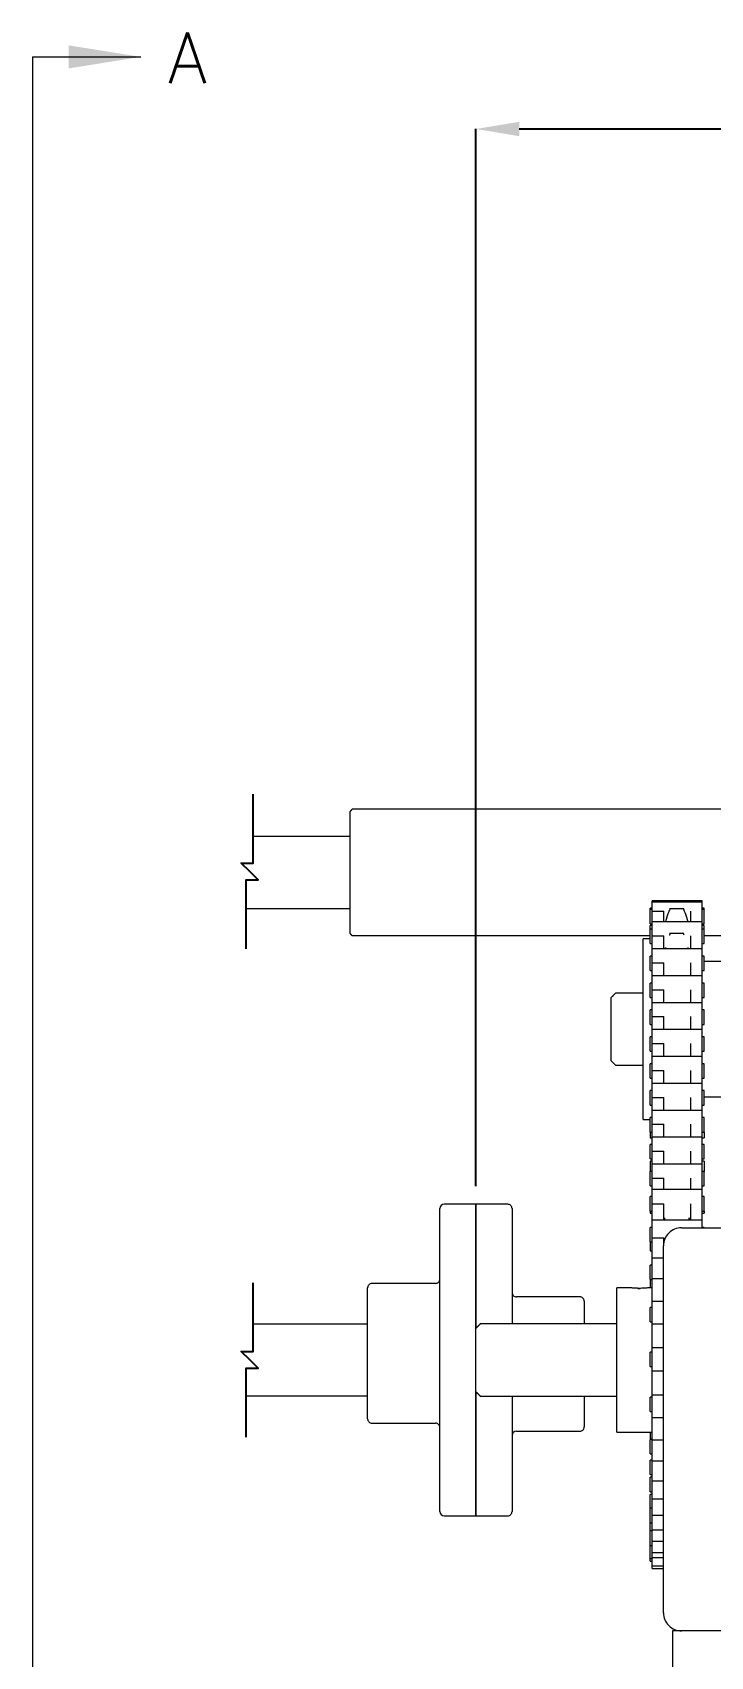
# Model space of a CAD drawing. Header units: inches. Extents: x 28.28 to 36.84, y 9.54 to 18.41.
# Drawn here: x 29.42 to 31.76, y 12.79 to 18.41 of the extents above; entities that cross this region are included whole.
import ezdxf

# ---------------------------------------------------------------- set-up
doc = ezdxf.new("R2010")
doc.units = ezdxf.units.IN
doc.header["$MEASUREMENT"] = 0
doc.header["$PDSIZE"] = -1
doc.layers.add('DIM', color=1, linetype='Continuous')
doc.styles.add('ROMANS', font='romans.shx')
doc.styles.add('SLDTEXTSTYLE0', font='ARIAL.TTF', dxfattribs={"width": 0.7})
doc.dimstyles.new('SLDDIMSTYLE3', dxfattribs={"dimtxt": 0.125, "dimasz": 0.15, "dimexe": 0, "dimexo": 0.0625, "dimgap": 0.03125, "dimtad": 0, "dimtih": 1, "dimtoh": 1, "dimdec": 3, "dimlfac": 4, "dimrnd": 1e-09, "dimzin": 12, "dimdsep": 46, "dimtxsty": 'SLDTEXTSTYLE0', "dimsah": 1, "dimcen": 0.09, "dimadec": 0, "dimazin": 0, "dimtfac": 1, "dimtdec": 3, "dimtofl": 0, "dimtmove": 0, "dimatfit": 3, "dimfxl": 0, "dimtolj": 1, "dimtzin": 12, "dimarcsym": 0})

# ---------------------------------------------------------------- blocks, each defined once
blk = doc.blocks.new('*D9')
at = {"layer": 'DEFPOINTS', "color": 0}
for p in [(34.9523, 18.0737), (30.9523, 14.352), (34.9523, 14.352)]:
    blk.add_point(p, dxfattribs=at)
at = {"layer": 'DIM', "color": 0, "lineweight": -2}
for p, q in [((30.9523, 14.4145), (30.9523, 18.0737)), ((31.1023, 18.0737), (32.2514, 18.0737)), ((34.8023, 18.0737), (33.6532, 18.0737)), ((34.9523, 14.4145), (34.9523, 18.0737))]:
    blk.add_line(p, q, dxfattribs=at)
at = {"layer": 'DIM', "color": 0}
for points in [[(31.1023, 18.0987), (31.1023, 18.0487), (30.9523, 18.0737)], [(34.8023, 18.0987), (34.8023, 18.0487), (34.9523, 18.0737)]]:
    blk.add_solid(points, dxfattribs=at)
at = {"layer": 'DIM', "color": 0, "insert": (32.9523, 18.2403), "char_height": 0.125, "attachment_point": 2, "style": 'ROMANS'}
blk.add_mtext('\\A1;16\\PSHAFT LENGTH', dxfattribs=at)

msp = doc.modelspace()

# ---------------------------------------------------------------- linework, layer by layer
at = {"color": 7, "lineweight": 0}
msp.add_line((29.416931, 18.323297), (29.416931, 9.625835), dxfattribs=at)
at = {"color": 7, "linetype": 'Continuous', "lineweight": 0}
msp.add_line((29.416931, 18.323297), (29.791931, 18.323297), dxfattribs=at)
at = {"color": 7, "linetype": 'Continuous', "lineweight": 15}
for p, q in [((30.516461, 15.500481), (30.516461, 15.71173)), ((30.516461, 15.289232), (30.516461, 15.500481)), ((31.562398, 15.397316), (31.562398, 15.401817)), ((31.736148, 15.397316), (31.736148, 15.401817)), ((31.555522, 15.372317), (31.555522, 15.376816)), ((31.555522, 15.322315), (31.555522, 15.372317)), ((31.562398, 15.366594), (31.562398, 15.397316)), ((31.562398, 15.366594), (31.602398, 15.366594)), ((31.562398, 15.329134), (31.562398, 15.366594)), ((31.602398, 15.329134), (31.602398, 15.366594)), ((31.624398, 15.374603), (31.624398, 15.37744)), ((31.671085, 15.374603), (31.624398, 15.374603)), ((31.671085, 15.374603), (31.671085, 15.37744)), ((31.696147, 15.329134), (31.696147, 15.366594)), ((31.736148, 15.366594), (31.736148, 15.397316)), ((31.736148, 15.329134), (31.736148, 15.366594)), ((31.743023, 15.372317), (31.743023, 15.376816)), ((31.743023, 15.322315), (31.743023, 15.372317)), ((31.555522, 15.304133), (31.555522, 15.316897)), ((31.555522, 15.254133), (31.555522, 15.304133)), ((31.562398, 15.280956), (31.562398, 15.329134)), ((31.624398, 15.289166), (31.624398, 15.290987)), ((31.671085, 15.289166), (31.624398, 15.289166)), ((31.671085, 15.289166), (31.671085, 15.290987)), ((31.736148, 15.280956), (31.736148, 15.329134)), ((31.743023, 15.304133), (31.743023, 15.316897)), ((31.743023, 15.254133), (31.743023, 15.304133)), ((31.531147, 14.645481), (31.531147, 15.270482)), ((31.562398, 15.280956), (31.602398, 15.280956)), ((31.562398, 15.235987), (31.562398, 15.280956)), ((31.562398, 15.187808), (31.562398, 15.235987)), ((31.602398, 15.235987), (31.602398, 15.280956)), ((31.696147, 15.235987), (31.696147, 15.280956)), ((31.736148, 15.235987), (31.736148, 15.280956)), ((31.736148, 15.187808), (31.736148, 15.235987)), ((31.555522, 15.160986), (31.555522, 15.210986)), ((31.562398, 15.187808), (31.602398, 15.187808)), ((31.562398, 15.142839), (31.562398, 15.187808)), ((31.602398, 15.142839), (31.602398, 15.187808)), ((31.696147, 15.142839), (31.696147, 15.187808)), ((31.736148, 15.142839), (31.736148, 15.187808)), ((31.743023, 15.160986), (31.743023, 15.210986)), ((31.562398, 15.094663), (31.562398, 15.142839)), ((31.736148, 15.094663), (31.736148, 15.142839)), ((31.421085, 14.847982), (31.421085, 15.067982)), ((31.555522, 15.067841), (31.555522, 15.117841)), ((31.562398, 15.094663), (31.602398, 15.094663)), ((31.562398, 15.049692), (31.562398, 15.094663)), ((31.602398, 15.049692), (31.602398, 15.094663)), ((31.696147, 15.049692), (31.696147, 15.094663)), ((31.736148, 15.049692), (31.736148, 15.094663)), ((31.743023, 15.067841), (31.743023, 15.117841)), ((31.555522, 14.974693), (31.555522, 15.024693)), ((31.562398, 15.001515), (31.562398, 15.049692)), ((31.736148, 15.00194), (31.736148, 15.049692)), ((31.743023, 14.974693), (31.743023, 15.024693)), ((31.562398, 15.001515), (31.602398, 15.001515)), ((31.562398, 14.956547), (31.562398, 15.001515)), ((31.562398, 14.908368), (31.562398, 14.956547)), ((31.602398, 14.956547), (31.602398, 15.001515)), ((31.696147, 14.956547), (31.696147, 15.001515)), ((31.736148, 14.956547), (31.736148, 15.001515)), ((31.736148, 14.908368), (31.736148, 14.956547)), ((31.555522, 14.881546), (31.555522, 14.931546)), ((31.562398, 14.908368), (31.602398, 14.908368)), ((31.562398, 14.863399), (31.562398, 14.908368)), ((31.602398, 14.863399), (31.602398, 14.908368)), ((31.696147, 14.863399), (31.696147, 14.908368)), ((31.736148, 14.863399), (31.736148, 14.908368)), ((31.743023, 14.881546), (31.743023, 14.931546)), ((31.562398, 14.81522), (31.562398, 14.863399)), ((31.736148, 14.815241), (31.736148, 14.863399)), ((31.555522, 14.788398), (31.555522, 14.838398)), ((31.562398, 14.81522), (31.602398, 14.81522)), ((31.562398, 14.770252), (31.562398, 14.81522)), ((31.602398, 14.770252), (31.602398, 14.81522)), ((31.696147, 14.770252), (31.696147, 14.81522)), ((31.736148, 14.770252), (31.736148, 14.81522)), ((31.743023, 14.788398), (31.743023, 14.838398)), ((31.555522, 14.695253), (31.555522, 14.745253)), ((31.562398, 14.722075), (31.562398, 14.770252)), ((31.736148, 14.722075), (31.736148, 14.770252)), ((31.743023, 14.695253), (31.743023, 14.745253)), ((31.562398, 14.722075), (31.602398, 14.722075)), ((31.562398, 14.677106), (31.562398, 14.722075)), ((31.562398, 14.628928), (31.562398, 14.677106)), ((31.602398, 14.677106), (31.602398, 14.722075)), ((31.696147, 14.677106), (31.696147, 14.722075)), ((31.736148, 14.677106), (31.736148, 14.722075)), ((31.736148, 14.628928), (31.736148, 14.677106)), ((31.555522, 14.602106), (31.555522, 14.652105)), ((31.562398, 14.628928), (31.602398, 14.628928)), ((31.562398, 14.583959), (31.562398, 14.628928)), ((31.602398, 14.583959), (31.602398, 14.628928)), ((31.696147, 14.583959), (31.696147, 14.628928)), ((31.736148, 14.583959), (31.736148, 14.628928)), ((31.743023, 14.602106), (31.743023, 14.652105)), ((31.555522, 14.602106), (31.555522, 14.581863)), ((31.555522, 14.508958), (31.555522, 14.558958)), ((31.562398, 14.53578), (31.562398, 14.583959)), ((31.736148, 14.53578), (31.736148, 14.583959)), ((31.743023, 14.602106), (31.743023, 14.581863)), ((31.743023, 14.508958), (31.743023, 14.558958)), ((31.562398, 14.53578), (31.602398, 14.53578)), ((31.562398, 14.490811), (31.562398, 14.53578)), ((31.602398, 14.490811), (31.602398, 14.53578)), ((31.696147, 14.490811), (31.696147, 14.53578)), ((31.736148, 14.490811), (31.736148, 14.53578)), ((31.555522, 14.501585), (31.555522, 14.49378)), ((31.555522, 14.49378), (31.555522, 14.46581)), ((31.555522, 14.415811), (31.555522, 14.46581)), ((31.562398, 14.442633), (31.562398, 14.490811)), ((31.736148, 14.442633), (31.736148, 14.490811)), ((31.743023, 14.501585), (31.743023, 14.49378)), ((31.743023, 14.49378), (31.743023, 14.46581)), ((31.743023, 14.415811), (31.743023, 14.46581)), ((31.562398, 14.442633), (31.602398, 14.442633)), ((31.562398, 14.403596), (31.562398, 14.442633)), ((31.562398, 14.354077), (31.562398, 14.403596)), ((31.602398, 14.403596), (31.602398, 14.442633)), ((31.696147, 14.403596), (31.696147, 14.442633)), ((31.736148, 14.403596), (31.736148, 14.442633)), ((31.736148, 14.398328), (31.736148, 14.403596)), ((31.736148, 14.354077), (31.736148, 14.398328)), ((30.827334, 14.324543), (30.827334, 14.337043)), ((30.952335, 14.339183), (30.952335, 14.352043)), ((30.952335, 14.352043), (30.952335, 13.922857)), ((30.952335, 13.922857), (30.952335, 14.339183)), ((31.077336, 14.337043), (31.077336, 13.937856)), ((31.555522, 14.375962), (31.555522, 14.378598)), ((31.555522, 14.328598), (31.555522, 14.375962)), ((31.562398, 14.354077), (31.602398, 14.354077)), ((31.562398, 14.296723), (31.562398, 14.354077)), ((31.602398, 14.296723), (31.602398, 14.354077)), ((31.696147, 14.296308), (31.696147, 14.354077)), ((31.736148, 14.296308), (31.736148, 14.354077)), ((31.743023, 14.375962), (31.743023, 14.378598)), ((31.743023, 14.328598), (31.743023, 14.375962)), ((30.827334, 13.288919), (30.827334, 14.324543)), ((31.555522, 14.328598), (31.555522, 14.321307)), ((31.562398, 14.235734), (31.562398, 14.296798)), ((31.604898, 14.2998), (31.604898, 14.303597)), ((31.604898, 14.2998), (31.604898, 14.296308)), ((31.690585, 14.2998), (31.690585, 14.303597)), ((31.690585, 14.296308), (31.690585, 14.2998)), ((31.736148, 14.285171), (31.736148, 14.296798)), ((31.736148, 14.270732), (31.736148, 14.285171)), ((31.743023, 14.328598), (31.743023, 14.321307)), ((31.555522, 14.265982), (31.555522, 14.271797)), ((31.555522, 14.221797), (31.555522, 14.265982)), ((31.555522, 14.221797), (31.555522, 14.191031)), ((31.562398, 14.235734), (31.602398, 14.235734)), ((31.562398, 14.165818), (31.562398, 14.235734)), ((31.602398, 14.217477), (31.602398, 14.235734)), ((31.664209, 14.270732), (32.054835, 14.270732)), ((31.743023, 14.270732), (31.743023, 14.271797)), ((31.601711, 14.165818), (31.562398, 14.165818)), ((31.562398, 14.094598), (31.562398, 14.165818)), ((31.601711, 12.937981), (31.601711, 14.208231)), ((31.555522, 14.131581), (31.555522, 14.141608)), ((31.555522, 14.091608), (31.555522, 14.131581)), ((30.577335, 14.032231), (30.577335, 14.063127)), ((31.440584, 13.562981), (31.440584, 14.062982)), ((31.555522, 14.091608), (31.555522, 14.062982)), ((31.562398, 14.094598), (31.601711, 14.094598)), ((31.562398, 14.015889), (31.562398, 14.094598)), ((30.577335, 14.01194), (30.577335, 14.032231)), ((30.577335, 13.873814), (30.577335, 14.01194)), ((31.327335, 14.016732), (31.327335, 13.937856)), ((31.601711, 14.015889), (31.562398, 14.015889)), ((31.562398, 13.938276), (31.562398, 14.015889)), ((31.555522, 13.979997), (31.555522, 13.995046)), ((31.555522, 13.945046), (31.555522, 13.979997)), ((30.952335, 13.703106), (30.952335, 13.922857)), ((31.562398, 13.938276), (31.601711, 13.938276)), ((31.562398, 13.85502), (31.562398, 13.938276)), ((30.577335, 13.853485), (30.577335, 13.873814)), ((30.577335, 13.846455), (30.577335, 13.853485)), ((30.577335, 13.677459), (30.577335, 13.846455)), ((31.555522, 13.81941), (31.555522, 13.840013)), ((31.601711, 13.85502), (31.562398, 13.85502)), ((31.562398, 13.775197), (31.562398, 13.85502)), ((31.555522, 13.790013), (31.555522, 13.81941)), ((31.562398, 13.775197), (31.601711, 13.775197)), ((31.562398, 13.691879), (31.562398, 13.775197)), ((30.577335, 13.675455), (30.577335, 13.677459)), ((30.577335, 13.609231), (30.577335, 13.675455)), ((30.952335, 13.273919), (30.952335, 13.703106)), ((30.952335, 13.703106), (30.952335, 13.273919)), ((31.077336, 13.688106), (31.077336, 13.288919)), ((31.327335, 13.688106), (31.327335, 13.581308)), ((31.555522, 13.65847), (31.555522, 13.68487)), ((31.601711, 13.691879), (31.562398, 13.691879)), ((31.562398, 13.614152), (31.562398, 13.691879)), ((31.555522, 13.63487), (31.555522, 13.65847)), ((31.562398, 13.614152), (31.601711, 13.614152)), ((31.562398, 13.535265), (31.562398, 13.614152)), ((31.555522, 13.562981), (31.555522, 13.539643)), ((31.555522, 13.505859), (31.555522, 13.537975)), ((31.555522, 13.487975), (31.555522, 13.505859)), ((31.601711, 13.535265), (31.562398, 13.535265)), ((31.562398, 13.463821), (31.562398, 13.535265)), ((31.555522, 13.416633), (31.555522, 13.466632)), ((31.562398, 13.463821), (31.601711, 13.463821)), ((31.562398, 13.393619), (31.562398, 13.463821)), ((31.555522, 13.369801), (31.555522, 13.407253)), ((31.601711, 13.393619), (31.562398, 13.393619)), ((31.562398, 13.332252), (31.562398, 13.393619)), ((31.555522, 13.357253), (31.555522, 13.369801)), ((31.555522, 13.299746), (31.555522, 13.347332)), ((31.562398, 13.274576), (31.562398, 13.332311)), ((31.555522, 13.257629), (31.555522, 13.299746)), ((31.601711, 13.274576), (31.562398, 13.274576)), ((31.562398, 13.224745), (31.562398, 13.274576)), ((31.555522, 13.249747), (31.555522, 13.257629)), ((31.555522, 13.221254), (31.555522, 13.249747)), ((31.555522, 13.175396), (31.555522, 13.221254)), ((31.562398, 13.184559), (31.562398, 13.224745)), ((31.555522, 13.171254), (31.555522, 13.175396)), ((31.555522, 13.126006), (31.555522, 13.171254)), ((31.601711, 13.184559), (31.562398, 13.184559)), ((31.562398, 13.146253), (31.562398, 13.184559)), ((31.555522, 13.116441), (31.555522, 13.126006)), ((31.562398, 13.128416), (31.562398, 13.146253)), ((31.601711, 13.128416), (31.562398, 13.128416)), ((31.562398, 13.101005), (31.562398, 13.128416)), ((31.562398, 13.091442), (31.562398, 13.101005)), ((31.632959, 12.875481), (31.632959, 11.052764)), ((34.273585, 12.875481), (31.632959, 12.875481))]:
    msp.add_line(p, q, dxfattribs=at)
for points in [[(30.157086, 15.23661), (30.157086, 15.474513), (30.198485, 15.474513), (30.169211, 15.503786), (30.139938, 15.53306), (30.181337, 15.53306), (30.181337, 15.770962)], [(30.157086, 13.546306), (30.157086, 13.784209), (30.198485, 13.784209), (30.169211, 13.813482), (30.139938, 13.842756), (30.181337, 13.842756), (30.181337, 14.080658)]]:
    msp.add_lwpolyline(points)
for centre, radius, start, end in [((30.842336, 14.337041), 0.015002, 90.001029, 179.990008), ((31.062337, 14.337045), 0.014998, 359.994692, 90.005308), ((31.664208, 14.208235), 0.062497, 89.999081, 180.00307), ((30.592333, 14.063128), 0.014998, 89.994692, 180.005308), ((30.812336, 14.093125), 0.014998, 269.994692, 0.005308), ((31.092334, 14.04673), 0.014998, 179.994692, 270.005308), ((31.312336, 14.016733), 0.014998, 359.994692, 90.005308), ((30.592333, 13.609229), 0.014998, 179.994692, 270.005308), ((30.812336, 13.579233), 0.014998, 359.994692, 90.005308), ((31.092338, 13.551306), 0.015002, 90.009993, 179.990007), ((31.312336, 13.581307), 0.014998, 269.994692, 0.005308), ((30.842336, 13.288922), 0.015002, 180.009992, 269.998971), ((31.062337, 13.288918), 0.014998, 269.994692, 0.005308), ((31.664208, 12.937978), 0.062497, 179.99693, 270.000919)]:
    msp.add_arc(centre, radius, start, end, dxfattribs=at)
for points in [[(30.52396, 15.71923), (30.516461, 15.71173)], [(31.812336, 15.71923), (30.52396, 15.71923)], [(30.516461, 15.624856), (30.181337, 15.624856)], [(31.736148, 15.401817), (31.562398, 15.401817)], [(30.157086, 15.376107), (30.516461, 15.376107)], [(31.562398, 15.376816), (31.555522, 15.376816)], [(31.562398, 15.372317), (31.555522, 15.372317)], [(31.736148, 15.397316), (31.562398, 15.397316)], [(31.743023, 15.376816), (31.736148, 15.376816)], [(31.743023, 15.372317), (31.736148, 15.372317)], [(30.516461, 15.289232), (30.52396, 15.281732)], [(31.555522, 15.322315), (31.562398, 15.322315)], [(31.562398, 15.316897), (31.555522, 15.316897)], [(31.562398, 15.304133), (31.555522, 15.304133)], [(31.736148, 15.329134), (31.562398, 15.329134)], [(31.609617, 15.332678), (31.609138, 15.329134)], [(31.612714, 15.344101), (31.609617, 15.332678)], [(31.624398, 15.289166), (31.621829, 15.28322)], [(31.685864, 15.332678), (31.682769, 15.344101)], [(31.686345, 15.329134), (31.685864, 15.332678)], [(31.736148, 15.322315), (31.743023, 15.322315)], [(31.743023, 15.316897), (31.736148, 15.316897)], [(31.743023, 15.304133), (31.736148, 15.304133)], [(30.52396, 15.281732), (31.555522, 15.281732)], [(31.555522, 15.270482), (31.531147, 15.270482)], [(31.555522, 15.254133), (31.562398, 15.254133)], [(31.736148, 15.235987), (31.562398, 15.235987)], [(31.608387, 15.241046), (31.60766, 15.235987)], [(31.687823, 15.235987), (31.687096, 15.241046)], [(31.736148, 15.254133), (31.743023, 15.254133)], [(31.743023, 15.281732), (31.804209, 15.281732)], [(31.562398, 15.210986), (31.555522, 15.210986)], [(31.743023, 15.210986), (31.736148, 15.210986)], [(31.819836, 15.192356), (31.743023, 15.192356)], [(31.555522, 15.160986), (31.562398, 15.160986)], [(31.736148, 15.142839), (31.562398, 15.142839)], [(31.736148, 15.160986), (31.743023, 15.160986)], [(31.436085, 15.082981), (31.421085, 15.067982)], [(31.531147, 15.082981), (31.436085, 15.082981)], [(31.562398, 15.117841), (31.555522, 15.117841)], [(31.555522, 15.067841), (31.562398, 15.067841)], [(31.743023, 15.117841), (31.736148, 15.117841)], [(31.736148, 15.067841), (31.743023, 15.067841)], [(31.562398, 15.024693), (31.555522, 15.024693)], [(31.736148, 15.049692), (31.562398, 15.049692)], [(31.743023, 15.024693), (31.736148, 15.024693)], [(31.555522, 14.974693), (31.562398, 14.974693)], [(31.736148, 14.956547), (31.562398, 14.956547)], [(31.736148, 14.974693), (31.743023, 14.974693)], [(31.562398, 14.931546), (31.555522, 14.931546)], [(31.743023, 14.931546), (31.736148, 14.931546)], [(31.421085, 14.847982), (31.436085, 14.832982)], [(31.555522, 14.881546), (31.562398, 14.881546)], [(31.736148, 14.863399), (31.562398, 14.863399)], [(31.736148, 14.881546), (31.743023, 14.881546)], [(31.436085, 14.832982), (31.531147, 14.832982)], [(31.562398, 14.838398), (31.555522, 14.838398)], [(31.555522, 14.788398), (31.562398, 14.788398)], [(31.743023, 14.838398), (31.736148, 14.838398)], [(31.736148, 14.788398), (31.743023, 14.788398)], [(31.562398, 14.745253), (31.555522, 14.745253)], [(31.736148, 14.770252), (31.562398, 14.770252)], [(31.743023, 14.745253), (31.736148, 14.745253)], [(31.555522, 14.695253), (31.562398, 14.695253)], [(31.736148, 14.677106), (31.562398, 14.677106)], [(31.736148, 14.695253), (31.743023, 14.695253)], [(31.743023, 14.723608), (31.804209, 14.723608)], [(31.531147, 14.645481), (31.555522, 14.645481)], [(31.562398, 14.652105), (31.555522, 14.652105)], [(31.743023, 14.652105), (31.736148, 14.652105)], [(31.555522, 14.602106), (31.562398, 14.602106)], [(31.555522, 14.581863), (31.562398, 14.581863)], [(31.562398, 14.558958), (31.555522, 14.558958)], [(31.736148, 14.583959), (31.562398, 14.583959)], [(31.736148, 14.602106), (31.743023, 14.602106)], [(31.736148, 14.581863), (31.743023, 14.581863)], [(31.743023, 14.558958), (31.736148, 14.558958)], [(31.555522, 14.508958), (31.562398, 14.508958)], [(31.736148, 14.508958), (31.743023, 14.508958)], [(31.562398, 14.501585), (31.555522, 14.501585)], [(31.562398, 14.46581), (31.555522, 14.46581)], [(31.736148, 14.490811), (31.562398, 14.490811)], [(31.743023, 14.501585), (31.736148, 14.501585)], [(31.743023, 14.46581), (31.736148, 14.46581)], [(31.555522, 14.415811), (31.562398, 14.415811)], [(31.736148, 14.403596), (31.562398, 14.403596)], [(31.736148, 14.415811), (31.743023, 14.415811)], [(30.952335, 14.352043), (30.842336, 14.352043)], [(31.062336, 14.352043), (30.952335, 14.352043)], [(31.562398, 14.378598), (31.555522, 14.378598)], [(31.743023, 14.378598), (31.736148, 14.378598)], [(31.555522, 14.328598), (31.562398, 14.328598)], [(31.555522, 14.321307), (31.562398, 14.321307)], [(31.736148, 14.296798), (31.562398, 14.296798)], [(31.602398, 14.303597), (31.604898, 14.303597)], [(31.604973, 14.30488), (31.604898, 14.2998)], [(31.690585, 14.2998), (31.69051, 14.30488)], [(31.690585, 14.303597), (31.696147, 14.303597)], [(31.736148, 14.328598), (31.743023, 14.328598)], [(31.736148, 14.321307), (31.743023, 14.321307)], [(31.562398, 14.271797), (31.555522, 14.271797)], [(31.555522, 14.221797), (31.562398, 14.221797)], [(31.743023, 14.271797), (31.736148, 14.271797)], [(31.555522, 14.191031), (31.562398, 14.191031)], [(31.562398, 14.141608), (31.555522, 14.141608)], [(30.812334, 14.078127), (30.592334, 14.078127)], [(31.487467, 14.062982), (31.440584, 14.062982)], [(31.512034, 14.061116), (31.51871, 14.06102)], [(31.51871, 14.06102), (31.520487, 14.061057)], [(31.562398, 14.062982), (31.549566, 14.062982)], [(31.555522, 14.091608), (31.562398, 14.091608)], [(31.312335, 14.031731), (31.092335, 14.031731)], [(31.562398, 13.995046), (31.555522, 13.995046)], [(31.555522, 13.945046), (31.562398, 13.945046)], [(30.577335, 13.937357), (30.181337, 13.937357)], [(30.967334, 13.937856), (30.952335, 13.922857)], [(31.440584, 13.937856), (30.967334, 13.937856)], [(31.562398, 13.840013), (31.555522, 13.840013)], [(31.555522, 13.790013), (31.562398, 13.790013)], [(30.157086, 13.688606), (30.577335, 13.688606)], [(30.952335, 13.703106), (30.967334, 13.688106)], [(30.967334, 13.688106), (31.440584, 13.688106)], [(31.562398, 13.68487), (31.555522, 13.68487)], [(31.555522, 13.63487), (31.562398, 13.63487)], [(30.592334, 13.594231), (30.812334, 13.594231)], [(31.092335, 13.566308), (31.312335, 13.566308)], [(31.440584, 13.562981), (31.562398, 13.562981)], [(31.555522, 13.539643), (31.562398, 13.539643)], [(31.562398, 13.537975), (31.555522, 13.537975)], [(31.555522, 13.487975), (31.562398, 13.487975)], [(31.562398, 13.466632), (31.555522, 13.466632)], [(31.555522, 13.416633), (31.562398, 13.416633)], [(31.562398, 13.407253), (31.555522, 13.407253)], [(31.555522, 13.357253), (31.562398, 13.357253)], [(31.562398, 13.347332), (31.555522, 13.347332)], [(31.562398, 13.332252), (31.601711, 13.332252)], [(31.562398, 13.299746), (31.555522, 13.299746)], [(31.555522, 13.249747), (31.562398, 13.249747)], [(31.562398, 13.221254), (31.555522, 13.221254)], [(31.562398, 13.224745), (31.601711, 13.224745)], [(31.555522, 13.171254), (31.562398, 13.171254)], [(31.555522, 13.126006), (31.562398, 13.126006)], [(31.555522, 13.116441), (31.562398, 13.116441)], [(31.562398, 13.146253), (31.601711, 13.146253)], [(31.562398, 13.101005), (31.601711, 13.101005)], [(31.562398, 13.091442), (31.601711, 13.091442)]]:
    msp.add_open_spline(points, degree=1, dxfattribs=at)
for points, knots in [([(31.624398, 15.374603), (31.621885, 15.368849), (31.617522, 15.358859), (31.614146, 15.348496), (31.612714, 15.344101)], [0, 0, 0, 0, 0.57590349, 1, 1, 1, 1]), ([(31.682769, 15.344101), (31.679385, 15.353858), (31.675812, 15.364159), (31.671322, 15.374079), (31.671085, 15.374603)], [0, 0, 0, 0, 0.94720527, 1, 1, 1, 1]), ([(31.673455, 15.283342), (31.672917, 15.284754), (31.672172, 15.286714), (31.671322, 15.288631), (31.671085, 15.289166)], [0, 0, 0, 0, 0.72062087, 1, 1, 1, 1]), ([(31.549566, 14.062932), (31.549637, 14.062941), (31.550731, 14.063084), (31.544088, 14.06226), (31.540921, 14.062015), (31.531493, 14.061268), (31.522249, 14.060984), (31.511919, 14.061045), (31.503138, 14.061459), (31.494305, 14.062159), (31.491976, 14.062528), (31.486863, 14.062982), (31.487465, 14.062982), (31.487467, 14.062982)], [0, 0, 0, 0, 0.00317228, 0.04936769, 0.14578833, 0.28251735, 0.44377943, 0.61030345, 0.76400187, 0.88919149, 0.97129566, 0.99988766, 1, 1, 1, 1]), ([(30.842336, 13.273919), (30.879002, 13.273919), (30.952336, 13.273919), (31.025669, 13.273919), (31.062336, 13.273919)], [0, 0, 0, 0, 0.49999467, 1, 1, 1, 1])]:
    msp.add_open_spline(points, degree=3, knots=knots, dxfattribs=at)
at = {"color": 7, "linetype": 'Continuous', "lineweight": 0}
msp.add_solid([(29.791931, 18.323297), (29.541931, 18.363297), (29.541931, 18.283297)], dxfattribs=at)

# ---------------------------------------------------------------- texts
at = {"color": 7, "linetype": 'Continuous', "insert": (29.885975, 18.407759), "char_height": 0.175, "attachment_point": 1, "style": 'ROMANS'}
msp.add_mtext('A', dxfattribs=at)

# ---------------------------------------------------------------- dimensions: what is measured, and where the dimension line sits
at = {"layer": 'DIM'}
dim = msp.add_linear_dim(base=(34.952335, 18.07366), p1=(30.952335, 14.352044), p2=(34.952335, 14.352044), text='<>\\PSHAFT LENGTH', dimstyle='SLDDIMSTYLE3', override={"dimdec": 4, "dimlunit": 5, "dimtxsty": 'ROMANS', "dimfrac": 2}, dxfattribs=at)
dim.commit()
dim.dimension.update_dxf_attribs({"geometry": '*D9', "text_midpoint": (32.952335, 18.07366)})

doc.saveas('drawing.dxf')
